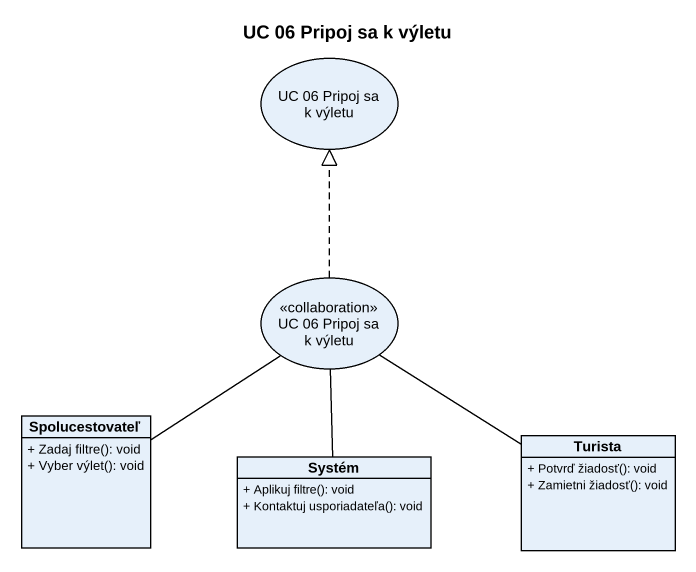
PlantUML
@startuml
title UC 06 Pripoj sa k výletu
allowmixing
hide circle
hide empty members
skinparam classAttributeIconSize 0
usecase "UC 06 Pripoj sa k výletu" as UC_06_Pripoj_sa_k_výletu
usecase "UC 06 Pripoj sa k výletu" as UC_06_Pripoj_sa_k_výletu_2 <<collaboration>>
class Spolucestovateľ {
  + Zadaj filtre(): void
  + Vyber výlet(): void
}
class Systém {
  + Aplikuj filtre(): void
  + Kontaktuj usporiadateľa(): void
}
class Turista {
  + Potvrď žiadosť(): void
  + Zamietni žiadosť(): void
}
UC_06_Pripoj_sa_k_výletu_2 .up.|> UC_06_Pripoj_sa_k_výletu
Spolucestovateľ -up- UC_06_Pripoj_sa_k_výletu_2
Systém -up- UC_06_Pripoj_sa_k_výletu_2
Turista -up- UC_06_Pripoj_sa_k_výletu_2
@enduml
